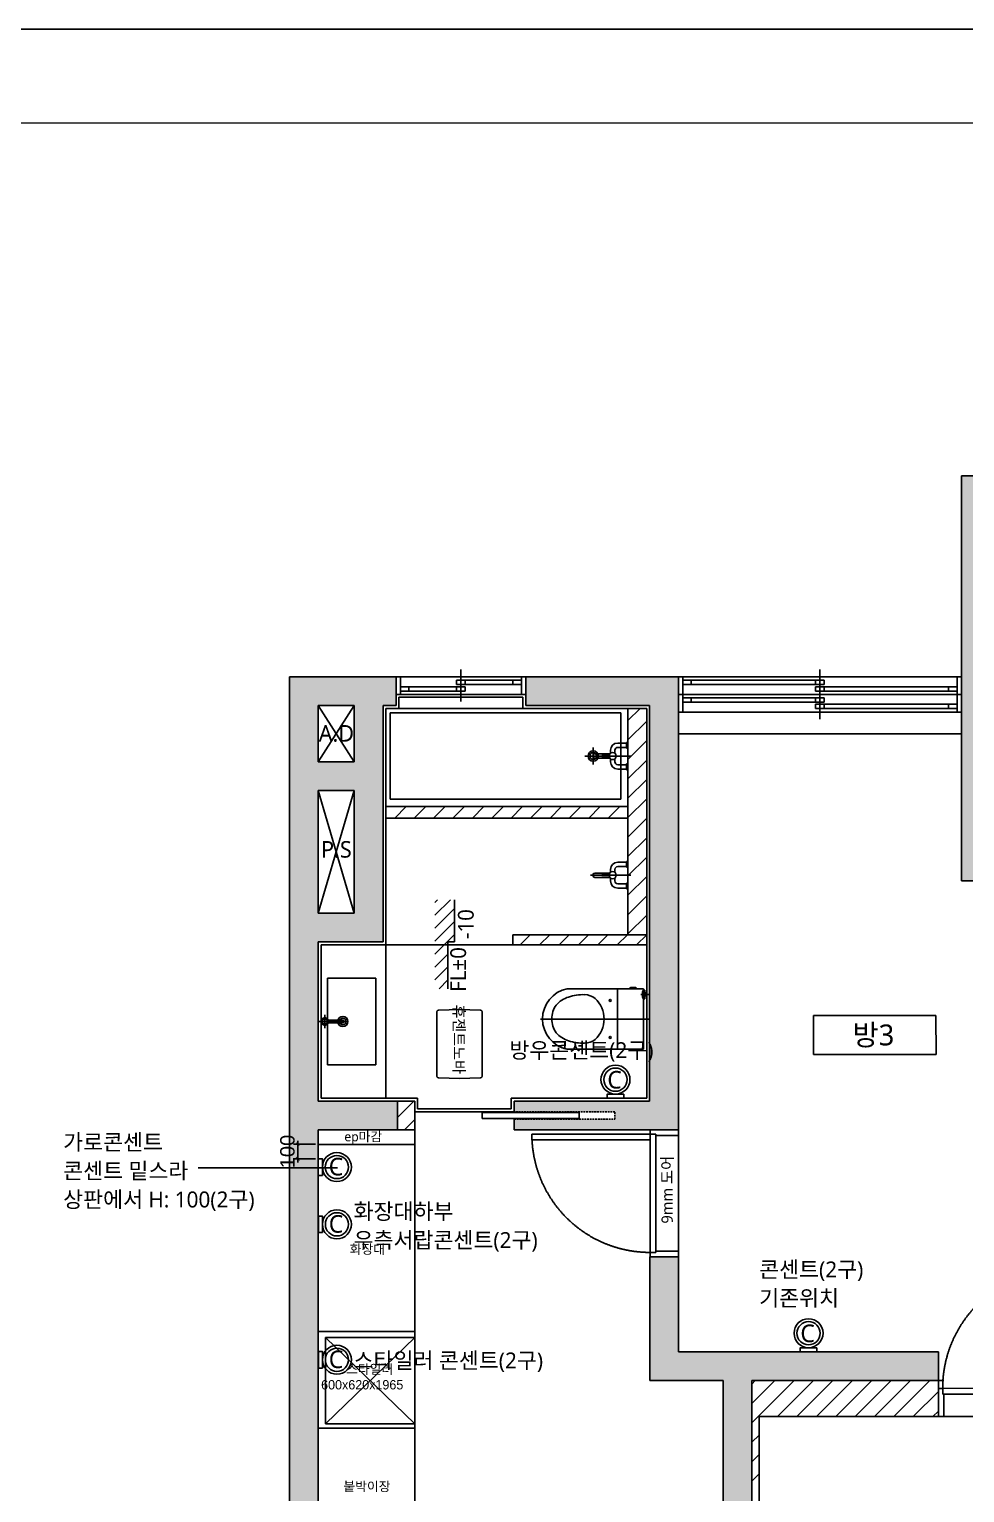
# Model space of a CAD drawing. Header units: millimetres. Extents: x 512 to 764439, y -71 to 559481.
# Drawn here: x 536208 to 542703, y 272261 to 282418 of the extents above; entities that cross this region are included whole.
import ezdxf
from ezdxf.enums import TextEntityAlignment as Align

# ---------------------------------------------------------------- set-up
doc = ezdxf.new("R2010")
doc.units = ezdxf.units.MM
doc.header["$LTSCALE"] = 50
for name, pattern in [('CENTER', [50.8, 31.75, -6.35, 6.35, -6.35]), ('DASHDOT', [1, 0.5, -0.25, 0, -0.25]), ('HIDDEN', [0.375, 0.25, -0.125])]:
    doc.linetypes.add(name, pattern=pattern)
for name, color, linetype in [('#CENTER', 1, 'CENTER'), ('#DOOR', 4, 'Continuous'), ('#TEXT', 7, 'Continuous'), ('#WIN', 4, 'Continuous'), ('#가전가구', 252, 'Continuous'), ('#건축벽체_CON', 2, 'Continuous'), ('#목공', 124, 'Continuous'), ('#욕실', 252, 'Continuous'), ('#조적', 30, 'Continuous'), ('#콘센트.스위치', 4, 'Continuous'), ('#타일', 241, 'Continuous'), ('.', 8, 'Continuous'), ('_0', 7, 'Continuous'), ('fur', 6, 'Continuous')]:
    doc.layers.add(name, color=color, linetype=linetype)
doc.styles.add('1204Design', font='malgun.ttf')
doc.styles.add('MtXpl_', font='Gulim.ttf')
doc.styles.add('STYLE7', font='swissel.ttf')
doc.styles.add('맑은 고딕', font='malgun.ttf')
doc.styles.add('맑은고딕', font='malgun.ttf')
doc.styles.add('프리텐다드', font='')
doc.styles.get('프리텐다드').set_extended_font_data('Pretendard Variable')
doc.dimstyles.new('조명배치도_60', dxfattribs={"dimscale": 100, "dimtxt": 1, "dimasz": 0.25, "dimexe": 0.3, "dimexo": 0.2, "dimgap": 0.2, "dimtad": 1, "dimdec": 0, "dimlunit": 6, "dimtxsty": 'STYLE7', "dimblk": 'ARCHTICK', "dimcen": -1, "dimclrd": 256, "dimclre": 256, "dimclrt": 10, "dimadec": 0, "dimazin": 0, "dimtfac": 1, "dimtdec": 0, "dimtix": 1, "dimtmove": 2, "dimatfit": 3, "dimldrblk": 'ARCHTICK', "dimfxl": 1, "dimlwd": -1, "dimlwe": -1, "dimarcsym": 0})

# ---------------------------------------------------------------- blocks, each defined once
blk = doc.blocks.new('DFDSF')
at = {"layer": '.', "ltscale": 2, "transparency": 33554559}
h = blk.add_hatch(color=8, dxfattribs=at)
h.dxf.hatch_style = 1
h.paths.add_polyline_path([(338341, 81981), (336641, 81981), (336641, 81781), (337741, 81781), (337741, 80281), (336886, 80281), (336886, 80081), (337741, 80081), (337741, 75921), (337281, 75921), (337281, 75721), (337941, 75721), (337941, 76011), (338391, 76011), (338391, 76058), (338391, 76211), (337941, 76211), (337941, 80081), (338341, 80081)])
h.paths.add_polyline_path([(338141, 80881), (337941, 80881), (337941, 81781), (338141, 81781)], flags=16)
h.paths.add_polyline_path([(338141, 80681), (338141, 80281), (337941, 80281), (337941, 80681)], flags=16)
h.paths.add_polyline_path([(339996, 80204), (339796, 80204), (339796, 80081), (339796, 78761), (339996, 78761)])
h.paths.add_polyline_path([(331166, 70151), (330766, 70151), (330766, 69951), (331366, 69951), (331366, 74251), (331166, 74251), (331166, 74056)])
h.paths.add_polyline_path([(336201, 78533), (336201, 79214), (335787, 79214), (335787, 78533)], flags=9)
h.paths.add_polyline_path([(333543, 77830), (334224, 77830), (334224, 78243), (333543, 78243)], flags=9)
h.paths.add_polyline_path([(337704, 74503), (337704, 75184), (337290, 75184), (337290, 74503)], flags=9)
h.paths.add_polyline_path([(331162, 74503), (331162, 75184), (330748, 75184), (330748, 74503)], flags=9)
h.paths.add_polyline_path([(336261, 76774), (336261, 77267), (335847, 77267), (335847, 76774)], flags=9)
h.paths.add_polyline_path([(334914, 79384), (334914, 79877), (334500, 79877), (334500, 79384)], flags=9)
h.paths.add_polyline_path([(329012, 71740), (329489, 71740), (329489, 72022), (329012, 72022)], flags=9)
h.paths.add_polyline_path([(336401, 79956), (336699, 79956), (336699, 80078), (336401, 80078)], flags=9)
h.paths.add_polyline_path([(338695, 81081), (339421, 81081), (339421, 81298), (338695, 81298)], flags=9)
h.paths.add_polyline_path([(336821, 78057), (337363, 78057), (337363, 78178), (336821, 78178)], flags=25)
h.paths.add_polyline_path([(332574, 80086), (332574, 80473), (332452, 80473), (332452, 80086)], flags=9)
h.paths.add_polyline_path([(332682, 81037), (332682, 81617), (332452, 81617), (332452, 81037)], flags=9)
h.paths.add_polyline_path([(327280, 75624), (328006, 75624), (328006, 75841), (327280, 75841)], flags=9)
h.paths.add_polyline_path([(334863, 79512), (336052, 79512), (336052, 79767), (334863, 79767)], flags=9)
h.paths.add_polyline_path([(329177, 70569), (329756, 70569), (329756, 70805), (329177, 70805)], flags=9)
h.paths.add_polyline_path([(333508, 69234), (334696, 69234), (334696, 69489), (333508, 69489)], flags=9)
h.paths.add_polyline_path([(340817, 69234), (342005, 69234), (342005, 69489), (340817, 69489)], flags=9)
h.paths.add_polyline_path([(333635, 79165), (333999, 79165), (333999, 79348), (333635, 79348)], flags=9)
h.paths.add_polyline_path([(333963, 80091), (334586, 80091), (334586, 80240), (333963, 80240)], flags=9)
h.paths.add_polyline_path([(334061, 75437), (335408, 75437), (335408, 75620), (334061, 75620)], flags=9)
h.paths.add_polyline_path([(331367, 68773), (332548, 68773), (332548, 69009), (331367, 69009)], flags=9)
h.paths.add_polyline_path([(334774, 77719), (335344, 77719), (335344, 78004), (334774, 78004)], flags=9)
h.paths.add_polyline_path([(335954, 79875), (336321, 79875), (336321, 80024), (335954, 80024)], flags=9)
h.paths.add_polyline_path([(333461, 76854), (333765, 76854), (333765, 77007), (333461, 77007)], flags=9)
h.paths.add_polyline_path([(333091, 76543), (333395, 76543), (333395, 76695), (333091, 76695)], flags=9)
h.paths.add_polyline_path([(332970, 79053), (333101, 79053), (333101, 79206), (332970, 79206)], flags=9)
h.paths.add_polyline_path([(332884, 77770), (333188, 77770), (333188, 77923), (332884, 77923)], flags=9)
h.paths.add_polyline_path([(332837, 78524), (333231, 78524), (333231, 78677), (332837, 78677)], flags=9)
h.paths.add_polyline_path([(329027, 69208), (329839, 69208), (329839, 69493), (329027, 69493)], flags=9)
h.paths.add_polyline_path([(333408, 81269), (334220, 81269), (334220, 81554), (333408, 81554)], flags=9)
h.paths.add_polyline_path([(336707, 80756), (336707, 81151), (336538, 81151), (336538, 80756)], flags=9)
h.paths.add_polyline_path([(336760, 81122), (336760, 81408), (336590, 81408), (336590, 81122)], flags=9)
h.paths.add_polyline_path([(328332, 78371), (328332, 78766), (328163, 78766), (328163, 78371)], flags=9)
h.paths.add_polyline_path([(328385, 78736), (328385, 79023), (328215, 79023), (328215, 78736)], flags=9)
h.paths.add_polyline_path([(338932, 71243), (339327, 71243), (339327, 71395), (338932, 71395)], flags=9)
h.paths.add_polyline_path([(341435, 74226), (341829, 74226), (341829, 74379), (341435, 74379)], flags=9)
h.paths.add_polyline_path([(337702, 71297), (338109, 71297), (338109, 71578), (337702, 71578)], flags=9)
h.paths.add_polyline_path([(340786, 71297), (341193, 71297), (341193, 71578), (340786, 71578)], flags=9)
h.paths.add_polyline_path([(330938, 77966), (331345, 77966), (331345, 78247), (330938, 78247)], flags=9)
h.paths.add_polyline_path([(333628, 71737), (334198, 71737), (334198, 72022), (333628, 72022)], flags=9)
h.paths.add_polyline_path([(327958, 69262), (328352, 69262), (328352, 69415), (327958, 69415)], flags=9)
h.paths.add_polyline_path([(327410, 71898), (327804, 71898), (327804, 72051), (327410, 72051)], flags=9)
h.paths.add_polyline_path([(327435, 74896), (327829, 74896), (327829, 75049), (327435, 75049)], flags=9)
h.paths.add_polyline_path([(327441, 77324), (327757, 77324), (327757, 77477), (327441, 77477)], flags=9)
h.paths.add_polyline_path([(327479, 76543), (327783, 76543), (327783, 76695), (327479, 76695)], flags=9)
h.paths.add_polyline_path([(341178, 75772), (341178, 75148), (341330, 75148), (341330, 75772)], flags=9)
h.paths.add_polyline_path([(341234, 75866), (341234, 76261), (341064, 76261), (341064, 75866)], flags=9)
h.paths.add_polyline_path([(341287, 76231), (341287, 76518), (341116, 76518), (341116, 76231)], flags=9)
h.paths.add_polyline_path([(339404, 77086), (339404, 77481), (339235, 77481), (339235, 77086)], flags=9)
h.paths.add_polyline_path([(339456, 77438), (339456, 77723), (339290, 77723), (339290, 77438)], flags=9)
h.paths.add_polyline_path([(328180, 78337), (328180, 77751), (328331, 77751), (328331, 78337)], flags=9)
h.paths.add_polyline_path([(338415, 77090), (339135, 77090), (339135, 77242), (338415, 77242)], flags=9)
h.paths.add_polyline_path([(338683, 77497), (338987, 77497), (338987, 77649), (338683, 77649)], flags=9)
h.paths.add_polyline_path([(340029, 76680), (340333, 76680), (340333, 76833), (340029, 76833)], flags=9)
h.paths.add_polyline_path([(338381, 78083), (339011, 78083), (339011, 78236), (338381, 78236)], flags=9)
h.paths.add_polyline_path([(338415, 79236), (339135, 79236), (339135, 79389), (338415, 79389)], flags=9)
h.paths.add_polyline_path([(327246, 80105), (327559, 80105), (327559, 80280), (327246, 80280)], flags=9)
h.paths.add_polyline_path([(327266, 79299), (327538, 79299), (327538, 79477), (327266, 79477)], flags=9)
h.paths.add_polyline_path([(342110, 76479), (342424, 76479), (342424, 76655), (342110, 76655)], flags=9)
h = blk.add_hatch(color=8, dxfattribs=at)
h.dxf.hatch_style = 1
h.paths.add_polyline_path([(335386, 80281), (334311, 80281), (334311, 79371), (334181, 79371), (334181, 79171), (334511, 79171), (334511, 80081), (335386, 80081)])
h.paths.add_polyline_path([(333191, 81981), (331741, 81981), (331741, 79171), (332461, 79171), (332461, 75701), (333331, 75701), (333331, 75901), (332671, 75901), (332671, 79171), (333331, 79171), (333331, 79371), (331941, 79371), (331941, 81781), (333191, 81781), (333191, 81859), (333191, 81859)])
h.paths.add_polyline_path([(331581, 75901), (329778, 75901), (329778, 76561), (329578, 76561), (329578, 75701), (330086, 75701), (330086, 74251), (328896, 74251), (328896, 74177), (329769, 74177), (329769, 74125), (328896, 74125), (328896, 74051), (330286, 74051), (330286, 75701), (331581, 75701)])
h.paths.add_polyline_path([(333963, 80091), (334586, 80091), (334586, 80240), (333963, 80240)], flags=9)
h = blk.add_hatch(color=8, dxfattribs=at)
h.dxf.hatch_style = 1
h.paths.add_polyline_path([(336646, 74251), (336446, 74251), (336446, 68796), (336446, 68796), (336446, 68674), (336446, 68674), (336446, 68551), (336646, 68551), (336646, 68674), (336646, 68796)])
h.paths.add_polyline_path([(333338, 69144), (333338, 69636), (332924, 69636), (332924, 69144)], flags=9)
h.paths.add_polyline_path([(329012, 71740), (329489, 71740), (329489, 72022), (329012, 72022)], flags=9)
h.paths.add_polyline_path([(336401, 79956), (336699, 79956), (336699, 80078), (336401, 80078)], flags=9)
h.paths.add_polyline_path([(338695, 81081), (339421, 81081), (339421, 81298), (338695, 81298)], flags=9)
h.paths.add_polyline_path([(336821, 78057), (337363, 78057), (337363, 78178), (336821, 78178)], flags=9)
h.paths.add_polyline_path([(332574, 80086), (332574, 80473), (332452, 80473), (332452, 80086)], flags=9)
h.paths.add_polyline_path([(332682, 81037), (332682, 81617), (332452, 81617), (332452, 81037)], flags=9)
h.paths.add_polyline_path([(327280, 75624), (328006, 75624), (328006, 75841), (327280, 75841)], flags=9)
h.paths.add_polyline_path([(334863, 79512), (336052, 79512), (336052, 79767), (334863, 79767)], flags=9)
h.paths.add_polyline_path([(329177, 70569), (329756, 70569), (329756, 70805), (329177, 70805)], flags=9)
h.paths.add_polyline_path([(333508, 69234), (334696, 69234), (334696, 69489), (333508, 69489)], flags=9)
h.paths.add_polyline_path([(340376, 69234), (341564, 69234), (341564, 69489), (340376, 69489)], flags=9)
h.paths.add_polyline_path([(333635, 79165), (333999, 79165), (333999, 79348), (333635, 79348)], flags=9)
h.paths.add_polyline_path([(333963, 80091), (334586, 80091), (334586, 80240), (333963, 80240)], flags=9)
h.paths.add_polyline_path([(334061, 75437), (335408, 75437), (335408, 75620), (334061, 75620)], flags=9)
h.paths.add_polyline_path([(331367, 68773), (332548, 68773), (332548, 69009), (331367, 69009)], flags=9)
h.paths.add_polyline_path([(334774, 77719), (335344, 77719), (335344, 78004), (334774, 78004)], flags=9)
h.paths.add_polyline_path([(335954, 79875), (336321, 79875), (336321, 80024), (335954, 80024)], flags=9)
h.paths.add_polyline_path([(333461, 76854), (333765, 76854), (333765, 77007), (333461, 77007)], flags=9)
h.paths.add_polyline_path([(333091, 76543), (333395, 76543), (333395, 76695), (333091, 76695)], flags=9)
h.paths.add_polyline_path([(332970, 79053), (333101, 79053), (333101, 79206), (332970, 79206)], flags=9)
h.paths.add_polyline_path([(332884, 77770), (333188, 77770), (333188, 77923), (332884, 77923)], flags=9)
h.paths.add_polyline_path([(332837, 78524), (333231, 78524), (333231, 78677), (332837, 78677)], flags=9)
h.paths.add_polyline_path([(329027, 69208), (329839, 69208), (329839, 69493), (329027, 69493)], flags=9)
h.paths.add_polyline_path([(333408, 81269), (334220, 81269), (334220, 81554), (333408, 81554)], flags=9)
h.paths.add_polyline_path([(336707, 80756), (336707, 81151), (336538, 81151), (336538, 80756)], flags=9)
h.paths.add_polyline_path([(336760, 81122), (336760, 81408), (336590, 81408), (336590, 81122)], flags=9)
h.paths.add_polyline_path([(328332, 78371), (328332, 78766), (328163, 78766), (328163, 78371)], flags=9)
h.paths.add_polyline_path([(328385, 78736), (328385, 79023), (328215, 79023), (328215, 78736)], flags=9)
h.paths.add_polyline_path([(338932, 71243), (339327, 71243), (339327, 71395), (338932, 71395)], flags=9)
h.paths.add_polyline_path([(341435, 74226), (341829, 74226), (341829, 74379), (341435, 74379)], flags=9)
h.paths.add_polyline_path([(337702, 71297), (338109, 71297), (338109, 71578), (337702, 71578)], flags=9)
h.paths.add_polyline_path([(340786, 71297), (341193, 71297), (341193, 71578), (340786, 71578)], flags=9)
h.paths.add_polyline_path([(330938, 77966), (331345, 77966), (331345, 78247), (330938, 78247)], flags=9)
h.paths.add_polyline_path([(333628, 71737), (334198, 71737), (334198, 72022), (333628, 72022)], flags=9)
h.paths.add_polyline_path([(327958, 69262), (328352, 69262), (328352, 69415), (327958, 69415)], flags=9)
h.paths.add_polyline_path([(327410, 71898), (327804, 71898), (327804, 72051), (327410, 72051)], flags=9)
h.paths.add_polyline_path([(327435, 74896), (327829, 74896), (327829, 75049), (327435, 75049)], flags=9)
h.paths.add_polyline_path([(327441, 77324), (327757, 77324), (327757, 77477), (327441, 77477)], flags=9)
h.paths.add_polyline_path([(327479, 76543), (327783, 76543), (327783, 76695), (327479, 76695)], flags=9)
h.paths.add_polyline_path([(341178, 75772), (341178, 75148), (341330, 75148), (341330, 75772)], flags=9)
h.paths.add_polyline_path([(341234, 75866), (341234, 76261), (341064, 76261), (341064, 75866)], flags=9)
h.paths.add_polyline_path([(341287, 76231), (341287, 76518), (341116, 76518), (341116, 76231)], flags=9)
h.paths.add_polyline_path([(339404, 77086), (339404, 77481), (339235, 77481), (339235, 77086)], flags=9)
h.paths.add_polyline_path([(339456, 77438), (339456, 77723), (339290, 77723), (339290, 77438)], flags=9)
h.paths.add_polyline_path([(328180, 78337), (328180, 77751), (328331, 77751), (328331, 78337)], flags=9)
h.paths.add_polyline_path([(338415, 77090), (339135, 77090), (339135, 77242), (338415, 77242)], flags=9)
h.paths.add_polyline_path([(338683, 77497), (338987, 77497), (338987, 77649), (338683, 77649)], flags=9)
h.paths.add_polyline_path([(340029, 76680), (340333, 76680), (340333, 76833), (340029, 76833)], flags=9)
h.paths.add_polyline_path([(338381, 78083), (339011, 78083), (339011, 78236), (338381, 78236)], flags=9)
h.paths.add_polyline_path([(338415, 79236), (339135, 79236), (339135, 79389), (338415, 79389)], flags=9)
h.paths.add_polyline_path([(327246, 80105), (327559, 80105), (327559, 80280), (327246, 80280)], flags=9)
h.paths.add_polyline_path([(327266, 79299), (327538, 79299), (327538, 79477), (327266, 79477)], flags=9)
h.paths.add_polyline_path([(342110, 76479), (342424, 76479), (342424, 76655), (342110, 76655)], flags=9)
h = blk.add_hatch(color=8, dxfattribs=at)
h.dxf.hatch_style = 1
h.paths.add_polyline_path([(327276, 77641), (327276, 78746), (327726, 78746), (327726, 80386), (327816, 80386), (327816, 80586), (327076, 80586), (327076, 68551), (328176, 68551), (328176, 68751), (327276, 68751), (327276, 69951), (328066, 69951), (328066, 70151), (327276, 70151), (327276, 74051), (327896, 74051), (327896, 74251), (327276, 74251), (327276, 77441), (327826, 77441), (327826, 77641)])
h.paths.add_polyline_path([(327276, 78946), (327276, 79796), (327526, 79796), (327526, 78946)], flags=16)
h.paths.add_polyline_path([(327276, 79996), (327276, 80386), (327526, 80386), (327526, 79996)], flags=16)
h.paths.add_polyline_path([(327246, 80105), (327559, 80105), (327559, 80280), (327246, 80280)], flags=24)
h.paths.add_polyline_path([(327266, 79299), (327538, 79299), (327538, 79477), (327266, 79477)], flags=24)
h = blk.add_hatch(color=8, dxfattribs=at)
h.dxf.hatch_style = 1
h.paths.add_polyline_path([(329776, 80586), (328716, 80586), (328716, 80386), (329576, 80386), (329576, 77641), (328636, 77641), (328636, 77567), (329336, 77567), (329336, 77515), (328636, 77515), (328636, 77441), (329776, 77441)])
at = {"layer": '#CENTER', "color": 8, "ltscale": 2}
for p, q in [((327526, 80386), (327276, 79996)), ((327276, 80386), (327526, 79996)), ((327276, 79796), (327526, 78946)), ((327276, 78946), (327526, 79796))]:
    blk.add_line(p, q, dxfattribs=at)
at = {"layer": '#DOOR', "color": 8}
for p, q in [((329088, 77562), (328414, 77562)), ((328414, 77562), (328414, 77520)), ((328414, 77520), (329088, 77520)), ((329088, 77520), (329088, 77562)), ((329581, 77412), (328759, 77412)), ((328759, 77412), (328759, 77373)), ((329581, 77412), (329581, 77441)), ((329581, 77441), (329776, 77441)), ((329620, 77412), (329581, 77412)), ((329581, 77373), (329581, 77412)), ((329620, 77402), (329620, 77412)), ((329776, 77402), (329620, 77402)), ((329620, 77402), (329620, 76600)), ((329776, 77441), (329776, 77402)), ((329776, 76600), (329776, 77402)), ((328759, 77373), (329581, 77373)), ((329580, 76590), (329581, 77373)), ((329620, 76590), (329581, 76590)), ((329581, 76590), (329581, 76561)), ((329776, 76600), (329620, 76600)), ((329620, 76600), (329620, 76590)), ((329776, 76561), (329776, 76600)), ((329581, 76561), (329776, 76561)), ((331581, 75647), (331581, 75451)), ((331611, 75647), (331581, 75647)), ((331611, 75648), (332393, 75647)), ((331611, 75608), (331611, 75647)), ((331620, 75608), (331611, 75608)), ((331620, 75451), (331620, 75608)), ((332422, 75608), (331620, 75608)), ((331581, 75451), (331620, 75451)), ((331620, 75451), (332422, 75451))]:
    blk.add_line(p, q, dxfattribs=at)
at = {"layer": '#DOOR', "color": 8, "linetype": 'HIDDEN'}
for p, q in [((329336, 77567), (328636, 77567)), ((328636, 77515), (329336, 77515)), ((329336, 77515), (329336, 77567))]:
    blk.add_line(p, q, dxfattribs=at)
at = {"layer": '#DOOR', "color": 8, "linetype": 'DASHDOT', "ltscale": 70}
for centre, start, end in [((329580, 77412), 182.7294, 270.065), ((332432, 75648), 92.7294, 180.065)]:
    blk.add_arc(centre, 821, start, end, dxfattribs=at)
at = {"layer": '#TEXT', "color": 8}
for p, q in [((328221, 78746), (328221, 79039)), ((328221, 78746), (328176, 78746)), ((328176, 78746), (328176, 78421))]:
    blk.add_line(p, q, dxfattribs=at)
at = {"layer": '#WIN', "color": 8}
for p, q in [((328716, 80586), (327816, 80586)), ((327816, 80586), (327816, 80464)), ((327816, 80464), (327816, 80586)), ((327816, 80586), (327846, 80586)), ((327846, 80586), (327846, 80464)), ((328236, 80532), (328236, 80562)), ((328236, 80562), (328686, 80562)), ((328266, 80636), (328266, 80414)), ((328296, 80532), (328296, 80562)), ((328626, 80532), (328626, 80562)), ((328686, 80464), (328686, 80586)), ((328686, 80586), (328716, 80586)), ((328716, 80464), (328716, 80586)), ((328716, 80586), (328716, 80464)), ((329776, 80586), (331741, 80586)), ((329776, 80464), (329776, 80586)), ((329806, 80586), (329776, 80586)), ((329776, 80586), (329776, 80464)), ((329806, 80464), (329806, 80586)), ((330789, 80562), (329806, 80562)), ((329866, 80532), (329866, 80562)), ((330729, 80532), (330729, 80562)), ((330759, 80636), (330759, 80414)), ((330789, 80532), (330789, 80562)), ((331741, 80586), (331711, 80586)), ((331711, 80586), (331711, 80464)), ((331741, 80586), (331741, 80464)), ((331741, 80464), (331741, 80586)), ((327816, 80464), (328716, 80464)), ((327846, 80464), (327816, 80464)), ((328296, 80517), (327846, 80517)), ((328296, 80487), (327846, 80487)), ((327906, 80517), (327906, 80487)), ((328236, 80532), (328686, 80532)), ((328236, 80487), (328236, 80517)), ((328296, 80487), (328296, 80517)), ((328716, 80464), (328686, 80464)), ((329776, 80464), (331741, 80464)), ((329776, 80341), (329776, 80464)), ((329806, 80464), (329776, 80464)), ((329776, 80464), (329776, 80341)), ((331741, 80464), (329776, 80464)), ((329776, 80464), (329806, 80464)), ((330789, 80532), (329806, 80532)), ((329806, 80341), (329806, 80464)), ((330729, 80487), (330729, 80517)), ((330729, 80517), (331711, 80517)), ((330729, 80487), (331711, 80487)), ((330759, 80514), (330759, 80291)), ((330789, 80487), (330789, 80517)), ((331651, 80517), (331651, 80487)), ((331741, 80464), (331711, 80464)), ((331711, 80464), (331711, 80341)), ((331711, 80464), (331741, 80464)), ((331741, 80464), (331741, 80341)), ((331741, 80341), (331741, 80464)), ((330789, 80440), (329806, 80440)), ((330789, 80410), (329806, 80410)), ((329866, 80410), (329866, 80440)), ((330729, 80410), (330729, 80440)), ((330729, 80365), (330729, 80395)), ((330729, 80395), (331711, 80395)), ((330729, 80365), (331711, 80365)), ((330789, 80410), (330789, 80440)), ((330789, 80365), (330789, 80395)), ((331651, 80395), (331651, 80365)), ((331741, 80341), (329776, 80341)), ((329776, 80341), (329806, 80341)), ((331711, 80341), (331741, 80341)), ((331741, 80191), (329776, 80191))]:
    blk.add_line(p, q, dxfattribs=at)
at = {"layer": '#가전가구', "color": 8, "ltscale": 2}
for p, q in [((327326, 76001), (327946, 76001)), ((327326, 75401), (327326, 76001)), ((327946, 76001), (327326, 75401)), ((327326, 76001), (327946, 75401)), ((327946, 76001), (327946, 75401)), ((327946, 75401), (327326, 75401))]:
    blk.add_line(p, q, dxfattribs=at)
at = {"layer": '#건축벽체_CON', "color": 8, "ltscale": 2}
for p, q in [((333191, 81981), (331741, 81981)), ((331741, 79171), (331741, 81981)), ((327076, 68551), (327076, 80586)), ((327076, 80586), (327816, 80586)), ((327816, 80586), (327816, 80386)), ((329776, 80586), (328716, 80586)), ((328716, 80586), (328716, 80386)), ((329776, 77441), (329776, 80586)), ((327276, 79996), (327276, 80386)), ((327526, 80386), (327276, 80386)), ((327526, 79996), (327526, 80386)), ((327816, 80386), (327726, 80386)), ((327726, 80386), (327726, 78746)), ((329576, 80386), (328716, 80386)), ((329576, 77641), (329576, 80386)), ((327526, 79996), (327276, 79996)), ((327276, 78946), (327276, 79796)), ((327526, 79796), (327276, 79796)), ((327526, 78946), (327526, 79796)), ((332461, 79171), (331741, 79171)), ((327526, 78946), (327276, 78946)), ((327726, 78746), (327276, 78746)), ((327276, 77641), (327276, 78746)), ((327826, 77641), (327276, 77641)), ((327826, 77441), (327826, 77641)), ((328636, 77567), (328636, 77641)), ((328636, 77641), (329576, 77641)), ((328636, 77515), (328636, 77441)), ((327276, 74251), (327276, 77441)), ((327276, 77441), (327826, 77441)), ((328636, 77441), (329776, 77441)), ((329778, 76561), (329578, 76561)), ((329578, 76561), (329578, 75701)), ((329778, 75901), (329778, 76561)), ((331581, 75901), (329778, 75901)), ((331581, 75701), (331581, 75901)), ((329578, 75701), (330086, 75701)), ((330086, 74251), (330086, 75701)), ((330286, 75701), (331620, 75701)), ((330286, 74051), (330286, 75701))]:
    blk.add_line(p, q, dxfattribs=at)
at = {"layer": '#목공', "color": 8, "ltscale": 2}
for p, q in [((327826, 77641), (327946, 77641)), ((327946, 77641), (327946, 77441)), ((327946, 77441), (327826, 77441)), ((331581, 75701), (331581, 75451)), ((333381, 75451), (330336, 75451)), ((330336, 74051), (330336, 75451))]:
    blk.add_line(p, q, dxfattribs=at)
at = {"layer": '#욕실', "color": 8, "ltscale": 2}
for p, q in [((327816, 80386), (327726, 80386)), ((327726, 80386), (327726, 79686)), ((328696, 80366), (327836, 80366)), ((329426, 80386), (328716, 80386)), ((329426, 79686), (329426, 80366)), ((329376, 80336), (327776, 80336)), ((327776, 80336), (327776, 79736)), ((329376, 79736), (329376, 80336)), ((327776, 79736), (329376, 79736)), ((327746, 79686), (329426, 79686)), ((327746, 78726), (327746, 77661)), ((327276, 78494), (327276, 78194)), ((327676, 78494), (327340, 78494)), ((327340, 78494), (327340, 77894)), ((327676, 78494), (327676, 77894)), ((327322, 78166), (327322, 78221)), ((327295, 78194), (327350, 78194)), ((327340, 77894), (327676, 77894))]:
    blk.add_line(p, q, dxfattribs=at)
at = {"layer": '#욕실', "color": 8}
for p, q in [((329185, 80095), (329185, 79977)), ((329185, 80041), (329185, 80031)), ((329300, 80051), (329195, 80051)), ((329245, 80033), (329245, 80039)), ((329245, 80039), (329295, 80039)), ((329305, 80076), (329305, 80056)), ((329335, 80076), (329335, 80056)), ((329416, 80126), (329355, 80126)), ((329416, 80096), (329355, 80096)), ((329416, 80091), (329416, 80131)), ((329416, 80131), (329426, 80131)), ((329426, 80091), (329416, 80091)), ((329426, 80131), (329426, 80091)), ((329126, 80036), (329245, 80036)), ((329195, 80021), (329300, 80021)), ((329295, 80033), (329245, 80033)), ((329305, 79996), (329305, 80016)), ((329335, 79996), (329335, 80016)), ((329416, 79976), (329355, 79976)), ((329416, 79946), (329355, 79946)), ((329416, 79941), (329416, 79981)), ((329416, 79981), (329426, 79981)), ((329426, 79941), (329416, 79941)), ((329426, 79981), (329426, 79941)), ((329305, 79249), (329305, 79229)), ((329335, 79249), (329335, 79229)), ((329416, 79299), (329355, 79299)), ((329416, 79269), (329355, 79269)), ((329416, 79264), (329416, 79304)), ((329416, 79304), (329426, 79304)), ((329426, 79264), (329416, 79264)), ((329426, 79304), (329426, 79264)), ((329185, 79214), (329185, 79204)), ((329300, 79224), (329195, 79224)), ((329195, 79194), (329300, 79194)), ((329245, 79206), (329245, 79212)), ((329245, 79212), (329295, 79212)), ((329295, 79206), (329245, 79206)), ((329305, 79169), (329305, 79189)), ((329335, 79169), (329335, 79189)), ((329416, 79149), (329355, 79149)), ((329416, 79114), (329416, 79154)), ((329416, 79154), (329426, 79154)), ((329426, 79154), (329426, 79114)), ((329416, 79119), (329355, 79119)), ((329426, 79114), (329416, 79114)), ((329005, 78421), (329533, 78421)), ((329353, 78421), (329353, 78001)), ((329442, 78428), (329436, 78421)), ((329436, 78421), (329490, 78421)), ((329449, 78430), (329477, 78430)), ((329490, 78421), (329484, 78428)), ((329533, 78421), (329533, 78001)), ((329568, 78381), (329516, 78381)), ((329527, 78362), (329527, 78400)), ((329538, 78411), (329544, 78411)), ((329544, 78351), (329538, 78351)), ((329544, 78411), (329544, 78351)), ((329555, 78392), (329544, 78392)), ((329544, 78372), (329544, 78391)), ((329555, 78371), (329544, 78371)), ((329545, 78392), (329546, 78391)), ((329546, 78372), (329545, 78371)), ((329546, 78392), (329546, 78371)), ((329546, 78391), (329556, 78391)), ((329546, 78372), (329556, 78372)), ((329555, 78392), (329556, 78391)), ((329556, 78372), (329555, 78371)), ((329556, 78391), (329556, 78372)), ((328099, 78262), (328100, 78263)), ((328099, 78261), (328099, 78262)), ((328099, 78259), (328099, 78261)), ((328099, 78258), (328099, 78259)), ((328099, 78258), (328099, 77817)), ((328100, 78264), (328101, 78265)), ((328100, 78263), (328100, 78264)), ((328101, 78265), (328102, 78266)), ((328102, 78267), (328103, 78268)), ((328102, 78266), (328102, 78267)), ((328103, 78268), (328104, 78269)), ((328104, 78269), (328105, 78270)), ((328105, 78270), (328106, 78271)), ((328106, 78271), (328107, 78271)), ((328107, 78271), (328109, 78272)), ((328109, 78272), (328110, 78272)), ((328110, 78272), (328111, 78273)), ((328111, 78273), (328112, 78273)), ((328112, 78273), (328114, 78273)), ((328114, 78273), (328257, 78278)), ((328399, 78273), (328257, 78278)), ((328401, 78273), (328399, 78273)), ((328402, 78273), (328401, 78273)), ((328403, 78272), (328402, 78273)), ((328404, 78272), (328403, 78272)), ((328406, 78271), (328404, 78272)), ((328407, 78271), (328406, 78271)), ((328408, 78270), (328407, 78271)), ((328409, 78269), (328408, 78270)), ((328410, 78268), (328409, 78269)), ((328411, 78267), (328410, 78268)), ((328411, 78266), (328411, 78267)), ((328412, 78265), (328411, 78266)), ((328413, 78264), (328412, 78265)), ((328413, 78263), (328413, 78264)), ((328414, 78262), (328413, 78263)), ((328414, 78261), (328414, 78262)), ((328414, 78259), (328414, 78261)), ((328414, 78258), (328414, 78259)), ((328414, 77817), (328414, 78258)), ((329573, 78211), (328819, 78211)), ((329251, 78211), (329245, 78211)), ((327341, 78204), (327452, 78204)), ((327452, 78184), (327341, 78184)), ((327393, 78197), (327343, 78197)), ((327343, 78191), (327343, 78191)), ((327343, 78191), (327393, 78191)), ((327393, 78191), (327393, 78197)), ((327452, 78204), (327452, 78184)), ((329533, 78001), (329005, 78001)), ((328099, 77816), (328099, 77817)), ((328099, 77815), (328099, 77816)), ((328099, 77813), (328099, 77815)), ((328100, 77812), (328099, 77813)), ((328100, 77811), (328100, 77812)), ((328101, 77810), (328100, 77811)), ((328102, 77809), (328101, 77810)), ((328102, 77808), (328102, 77809)), ((328103, 77807), (328102, 77808)), ((328104, 77806), (328103, 77807)), ((328105, 77805), (328104, 77806)), ((328106, 77804), (328105, 77805)), ((328407, 77804), (328408, 77805)), ((328408, 77805), (328409, 77806)), ((328409, 77806), (328410, 77807)), ((328410, 77807), (328411, 77808)), ((328411, 77809), (328412, 77810)), ((328411, 77808), (328411, 77809)), ((328412, 77810), (328413, 77811)), ((328413, 77812), (328414, 77813)), ((328413, 77811), (328413, 77812)), ((328414, 77816), (328414, 77817)), ((328414, 77815), (328414, 77816)), ((328414, 77813), (328414, 77815)), ((328107, 77804), (328106, 77804)), ((328109, 77803), (328107, 77804)), ((328110, 77803), (328109, 77803)), ((328111, 77802), (328110, 77803)), ((328112, 77802), (328111, 77802)), ((328114, 77802), (328112, 77802)), ((328257, 77798), (328114, 77802)), ((328399, 77802), (328257, 77798)), ((328399, 77802), (328401, 77802)), ((328401, 77802), (328402, 77802)), ((328402, 77802), (328403, 77803)), ((328403, 77803), (328404, 77803)), ((328404, 77803), (328406, 77804)), ((328406, 77804), (328407, 77804))]:
    blk.add_line(p, q, dxfattribs=at)
at = {"layer": '#욕실', "color": 8, "linetype": 'CENTER'}
for p, q in [((329446, 80036), (329165, 80036)), ((329446, 79209), (329165, 79209)), ((327322, 78240), (327322, 78148)), ((327472, 78194), (327276, 78194))]:
    blk.add_line(p, q, dxfattribs=at)
at = {"layer": '#욕실', "color": 8}
for centre, radius in [((329185, 80036), 35.6), ((329185, 80036), 23.8), ((329320, 80036), 25), ((329320, 79209), 25), ((329303, 78340), 6.58), ((327322, 78194), 21), ((329303, 78083), 6.58)]:
    blk.add_circle(centre, radius, dxfattribs=at)
at = {"layer": '#욕실', "color": 8, "ltscale": 2}
for centre, radius in [((327322, 78194), 17.5), ((327447, 78194), 35), ((327447, 78194), 22.5)]:
    blk.add_circle(centre, radius, dxfattribs=at)
at = {"layer": '#욕실', "color": 8}
for centre, radius, start, end in [((329195, 80041), 10, 90, 180), ((329355, 80076), 50, 90, 180), ((329355, 80076), 20, 90, 180), ((329195, 80031), 10, 180, 270), ((329355, 79996), 50, 180, 270), ((329355, 79996), 20, 180, 270), ((329355, 79249), 50, 90, 180), ((329355, 79249), 20, 90, 180), ((329195, 79214), 10, 90, 180), ((329195, 79204), 10, 180, 270), ((329355, 79169), 50, 180, 270), ((329355, 79169), 20, 180, 270), ((329047, 78211), 214, 101.3789, 258.6211), ((329449, 78421), 9.07, 90, 135), ((329477, 78421), 9.07, 45, 90), ((329083, 78160), 215, 108.6552, 136.5522), ((329115, 78065), 315, 88.3839, 108.6552), ((329121, 78250), 130, 53.456, 88.3839), ((329066, 78212), 194, 359.7032, 47.1275), ((329538, 78400), 11, 90, 180), ((329538, 78362), 11, 180, 270), ((327322, 78194), 26, 22.6199, 337.3801), ((329063, 78212), 166, 144.7517, 180.1365), ((329063, 78211), 166, 179.8635, 215.2483), ((329066, 78210), 194, 312.8725, 0.2968), ((329092, 78212), 159, 359.9275, 360), ((329083, 78263), 215, 223.4478, 251.3448), ((329115, 78358), 315, 251.3448, 271.6161), ((329121, 78173), 130, 271.6161, 306.544)]:
    blk.add_arc(centre, radius, start, end, dxfattribs=at)
at = {"layer": '#조적', "color": 8, "ltscale": 2}
for p, q in [((329426, 80366), (329426, 78816)), ((329426, 80366), (329426, 79686)), ((329556, 80366), (329426, 80366)), ((329426, 80366), (329426, 78796)), ((329556, 78796), (329556, 80366)), ((329426, 79686), (327746, 79686)), ((329426, 79606), (327746, 79606)), ((329426, 79601), (329426, 78816)), ((328626, 78796), (329556, 78796)), ((328626, 78796), (328626, 78726)), ((328626, 78726), (328626, 78796)), ((328626, 78796), (329556, 78796)), ((328626, 78726), (329556, 78726)), ((329556, 78726), (328626, 78726)), ((329426, 78796), (329556, 78796)), ((329556, 78796), (329556, 78726))]:
    blk.add_line(p, q, dxfattribs=at)
at = {"layer": '#타일', "color": 8, "ltscale": 2}
for p, q in [((327816, 80386), (327816, 80464)), ((327816, 80464), (328716, 80464)), ((328716, 80464), (328716, 80386)), ((327726, 78746), (327726, 80386)), ((327726, 80386), (327816, 80386)), ((327746, 78726), (327746, 80366)), ((327746, 80366), (327836, 80366)), ((327836, 80366), (327836, 80444)), ((327836, 80444), (328696, 80444)), ((328696, 80444), (328696, 80366)), ((328696, 80366), (329556, 80366)), ((328716, 80386), (329576, 80386)), ((329556, 80366), (329556, 77661)), ((329576, 80386), (329576, 77641)), ((327276, 77641), (327276, 78746)), ((327276, 78746), (327726, 78746)), ((327296, 77661), (327296, 78726)), ((327296, 78726), (327746, 78726)), ((327946, 77641), (327276, 77641)), ((327966, 77661), (327296, 77661)), ((327946, 77567), (327946, 77641)), ((327966, 77587), (327966, 77661)), ((329556, 77661), (328616, 77661)), ((328616, 77661), (328616, 77587)), ((329576, 77641), (328636, 77641)), ((328636, 77641), (328636, 77567)), ((328636, 77567), (327946, 77567)), ((328636, 77567), (327946, 77567)), ((328616, 77587), (327966, 77587))]:
    blk.add_line(p, q, dxfattribs=at)
at = {"layer": '#타일', "color": 8}
blk.add_line((328626, 78726), (327746, 78726), dxfattribs=at)
at = {"layer": '.', "color": 8, "linetype": 'Continuous', "ltscale": 2, "transparency": 33554523}
for p, q in [((329510, 80366), (329426, 80282)), ((329556, 80278), (329426, 80148)), ((329556, 80143), (329426, 80013)), ((329556, 80008), (329426, 79878)), ((329556, 79874), (329426, 79744)), ((329556, 79739), (329426, 79609)), ((327752, 79686), (327746, 79680)), ((327887, 79686), (327807, 79606)), ((328022, 79686), (327942, 79606)), ((328156, 79686), (328076, 79606)), ((328291, 79686), (328211, 79606)), ((328426, 79686), (328346, 79606)), ((328561, 79686), (328481, 79606)), ((328695, 79686), (328615, 79606)), ((328830, 79686), (328750, 79606)), ((328965, 79686), (328885, 79606)), ((329099, 79686), (329019, 79606)), ((329234, 79686), (329154, 79606)), ((329369, 79686), (329289, 79606)), ((329426, 79609), (329423, 79606)), ((329556, 79604), (329426, 79474)), ((329556, 79469), (329426, 79339)), ((329556, 79335), (329426, 79205)), ((329556, 79200), (329426, 79070)), ((329556, 79065), (329426, 78935)), ((329556, 78931), (329426, 78801)), ((328748, 78796), (328678, 78726)), ((328883, 78796), (328813, 78726)), ((329018, 78796), (328948, 78726)), ((329152, 78796), (329082, 78726)), ((329287, 78796), (329217, 78726)), ((329422, 78796), (329352, 78726)), ((329556, 78796), (329486, 78726))]:
    blk.add_line(p, q, dxfattribs=at)
at = {"layer": '.', "color": 8, "linetype": 'Continuous', "ltscale": 2, "transparency": 33554559}
for p, q in [((328194, 79039), (328085, 78931)), ((328104, 79039), (328085, 79020)), ((328221, 78977), (328085, 78841)), ((328221, 78887), (328116, 78781)), ((328111, 78776), (328085, 78751)), ((328170, 78746), (328085, 78661)), ((328116, 78781), (328111, 78776)), ((328200, 78776), (328170, 78746)), ((328205, 78781), (328200, 78776)), ((328221, 78797), (328205, 78781)), ((328176, 78662), (328085, 78571)), ((328176, 78572), (328085, 78482)), ((328176, 78483), (328115, 78421)), ((327940, 77641), (327826, 77528)), ((327946, 77513), (327874, 77441)), ((330580, 75701), (330286, 75408)), ((330445, 75701), (330286, 75542)), ((330310, 75701), (330286, 75677)), ((330714, 75701), (330464, 75451)), ((330849, 75701), (330599, 75451)), ((330984, 75701), (330734, 75451)), ((331119, 75701), (330869, 75451)), ((331253, 75701), (331003, 75451)), ((331388, 75701), (331138, 75451)), ((331523, 75701), (331273, 75451)), ((331581, 75625), (331407, 75451)), ((331581, 75490), (331542, 75451)), ((330336, 75323), (330286, 75273)), ((330336, 75188), (330286, 75138)), ((330336, 75054), (330286, 75004))]:
    blk.add_line(p, q, dxfattribs=at)
at = {"layer": '_0', "color": 8, "extrusion": (0, 0, -1)}
for p, q in [((331563, 78236), (330714, 78236)), ((330714, 78236), (330714, 77964)), ((331565, 77964), (331563, 78236)), ((330714, 77964), (331565, 77964))]:
    blk.add_line(p, q, dxfattribs=at)
at = {"layer": 'fur', "color": 8, "ltscale": 2}
for p, q in [((327826, 77441), (327876, 77441)), ((327946, 74251), (327946, 77441)), ((327276, 77341), (327946, 77341)), ((327276, 76041), (327946, 76041)), ((327276, 75371), (327946, 75371))]:
    blk.add_line(p, q, dxfattribs=at)
at = {"layer": '#TEXT', "color": 8, "style": '맑은 고딕'}
for s, p in [('A.D', (327402, 80136)), ('P.S', (327402, 79331))]:
    blk.add_text(s, height=115, dxfattribs=at).set_placement(p, align=Align.CENTER)
for s, height, p in [('-10', 109.2, (328355, 78765)), ('FL±0', 109.2, (328302, 78399)), ('9mm 도어', 78, (329737, 76791))]:
    blk.add_text(s, height=height, rotation=90, dxfattribs=at).set_placement(p)
for s, height, p in [('방3', 145, (330985, 78028)), ('ep마감', 65, (327457, 77362)), ('화장대', 65, (327495, 76581)), ('붙박이장', 65, (327451, 74934))]:
    blk.add_text(s, height=height, dxfattribs=at).set_placement(p)
at = {"layer": '#가전가구', "color": 8}
for s, style, p in [('스타일러', 'MtXpl_', (327470, 75748)), ('600x620x1965', '프리텐다드', (327296, 75640))]:
    blk.add_text(s, height=65, rotation=360, dxfattribs=dict(at, style=style)).set_placement(p)
at = {"layer": '#욕실', "color": 8, "style": '맑은고딕'}
blk.add_text('휴젠트노바', height=77, rotation=270, dxfattribs=at).set_placement((328253, 78312), align=Align.MIDDLE_LEFT)
blk = doc.blocks.new('_ArchTick')
at = {"color": 0, "linetype": 'ByBlock', "const_width": 0.15}
blk.add_lwpolyline([(-0.5, -0.5), (0.5, 0.5)], dxfattribs=at)
blk = doc.blocks.new('*D707')
at = {"layer": '#TEXT', "ltscale": 2, "transparency": 16777216}
for p, q in [((538195, 274679), (538042, 274679)), ((538072, 274679), (538072, 274704)), ((538072, 274679), (538072, 274579)), ((538195, 274579), (538042, 274579)), ((538072, 274579), (538072, 274554))]:
    blk.add_line(p, q, dxfattribs=at)
at = {"layer": 'Defpoints', "color": 0, "ltscale": 2, "transparency": 16777216}
for p in [(538215, 274679), (538072, 274579), (538215, 274579)]:
    blk.add_point(p, dxfattribs=at)
at = {"layer": '#TEXT', "ltscale": 2, "transparency": 16777216, "xscale": 25, "yscale": 25, "zscale": 25}
for p, rotation in [((538072, 274679), 270), ((538072, 274579), 90)]:
    blk.add_blockref('_ArchTick', p, dxfattribs=dict(at, rotation=rotation))
at = {"layer": '#TEXT', "color": 10, "ltscale": 2, "transparency": 16777216, "insert": (538001, 274629), "char_height": 100, "attachment_point": 5, "rotation": 90, "style": 'STYLE7'}
blk.add_mtext('100', dxfattribs=at)
blk = doc.blocks.new('1204design form 23ver')
blk.add_lwpolyline([(67187, -12479), (100787, -12479), (100787, 11281), (67187, 11281)], close=True)
at = {"lineweight": 20}
blk.add_lwpolyline([(68547, 10481), (99427, 10481), (99427, -11679), (68547, -11679)], close=True, dxfattribs=at)

msp = doc.modelspace()

# ---------------------------------------------------------------- linework, layer by layer
at = {"layer": '#TEXT', "color": 116, "ltscale": 2, "true_color": 0x136734}
msp.add_line((538349.14887818, 274516.45865622), (537381.86287413, 274516.45865622), dxfattribs=at)
at = {"layer": '#콘센트.스위치'}
for points in [[(540335.59540559, 275027.32556399), (540220.40932278, 275027.32556399), (540220.40932278, 274998.88455589), (540335.59540559, 274998.88455589)], [(541675.976927, 273267.32556399), (541560.79084418, 273267.32556399), (541560.79084418, 273238.88455589), (541675.976927, 273238.88455589)]]:
    msp.add_lwpolyline(points, close=True, dxfattribs=at)
at = {"layer": '#콘센트.스위치', "color": 116, "true_color": 0x136734}
for points in [[(538243.21378258, 274463.69847307), (538243.21378258, 274578.88455589), (538214.77277448, 274578.88455589), (538214.77277448, 274463.69847307)], [(538243.75389816, 274066.13387709), (538243.75389816, 274181.31995991), (538215.31289006, 274181.31995991), (538215.31289006, 274066.13387709)], [(538243.75389816, 273126.29151448), (538243.75389816, 273241.4775973), (538215.31289006, 273241.4775973), (538215.31289006, 273126.29151448)]]:
    msp.add_lwpolyline(points, close=True, dxfattribs=at)
at = {"layer": '#콘센트.스위치'}
for centre, radius in [((540278.00236418, 275127.89345095), 100.56788696), ((540278.00236418, 275127.89345095), 80.56788696), ((541618.38388559, 273367.89345095), 100.56788696), ((541618.38388559, 273367.89345095), 80.56788696)]:
    msp.add_circle(centre, radius, dxfattribs=at)
at = {"layer": '#콘센트.스위치', "color": 116, "true_color": 0x136734}
for centre, radius in [((538343.78166955, 274521.29151448), 100.56788696), ((538343.78166955, 274521.29151448), 80.56788696), ((538344.32178512, 274123.7269185), 100.56788696), ((538344.32178512, 274123.7269185), 80.56788696), ((538344.32178512, 273183.88455589), 100.56788696), ((538344.32178512, 273183.88455589), 80.56788696)]:
    msp.add_circle(centre, radius, dxfattribs=at)

# ---------------------------------------------------------------- block references
at = {"xscale": 0.8125005846066201, "yscale": 0.8125005846066201, "zscale": 0.8125005846066201}
msp.add_blockref('1204design form 23ver', (478266.49224181, 273252.02004976), dxfattribs=at)
at = {"layer": '_0'}
msp.add_blockref('DFDSF', (210938.52843577, 197337.80578645), dxfattribs=at)

# ---------------------------------------------------------------- texts
at = {"layer": '#TEXT', "color": 4, "char_height": 110.5, "attachment_point": 5, "line_spacing_factor": 1.08, "style": '프리텐다드'}
for s, insert, width in [('\\pxql;{\\fMalgun Gothic|b0|i0|c129|p50;방우콘센트(2구)}', (540108.6673015, 275320.11140328), 1134.8103515468), ('\\pxql;{\\fMalgun Gothic|b0|i0|c129|p50;가로콘센트^J콘센트 밑스라\\P상판에서 H: 100(2구)}', (537772.63731724, 274483.02947688), 2658.2909682621), ('\\pxql;{\\fMalgun Gothic|b0|i0|c129|p50;콘센트(2구)\\P기존위치}', (541809.98933885, 273705.31337538), 1069.4850456994)]:
    msp.add_mtext(s, dxfattribs=dict(at, insert=insert, width=width))
at = {"layer": '#TEXT', "color": 116, "true_color": 0x136734, "char_height": 110.5, "width": 1561.1173618818, "attachment_point": 5, "line_spacing_factor": 1.08, "style": '프리텐다드'}
for s, insert in [('\\pxql;{\\fMalgun Gothic|b0|i0|c129|p50;화장대하부 우측서랍콘센트(2구)}', (539240.35234619, 274101.62464075)), ('\\pxql;{\\fMalgun Gothic|b0|i0|c129|p50;스타일러 콘센트(2구)}', (539240.35234619, 273166.63860514))]:
    msp.add_mtext(s, dxfattribs=dict(at, insert=insert))
at = {"layer": '#콘센트.스위치', "char_height": 122.18998266, "attachment_point": 7, "style": '1204Design'}
for insert in [(540221.24012567, 275064.30164406), (541561.62164708, 273304.30164406)]:
    msp.add_mtext_dynamic_manual_height_columns('C', width=683.8017408297, gutter_width=5.31319848, heights=[0], dxfattribs=dict(at, insert=insert))
at = {"layer": '#콘센트.스위치', "color": 116, "true_color": 0x136734, "char_height": 122.18998266, "attachment_point": 7, "style": '1204Design'}
for insert in [(538287.05775441, 274461.5022191), (538287.59786999, 274063.93762312), (538287.59786999, 273124.09526051)]:
    msp.add_mtext_dynamic_manual_height_columns('C', width=683.8017408297, gutter_width=5.31319848, heights=[0], dxfattribs=dict(at, insert=insert))

# ---------------------------------------------------------------- dimensions: what is measured, and where the dimension line sits
at = {"layer": '#TEXT', "color": 0, "ltscale": 2}
dim = msp.add_linear_dim(base=(538072.22746076, 274578.88455589), p1=(538214.77277448, 274678.88455589), p2=(538214.77277448, 274578.88455589), angle=90, dimstyle='조명배치도_60', dxfattribs=at)
dim.commit()
dim.dimension.update_dxf_attribs({"geometry": '*D707', "text_midpoint": (538000.90900234, 274628.88455589)})

doc.saveas('drawing.dxf')
